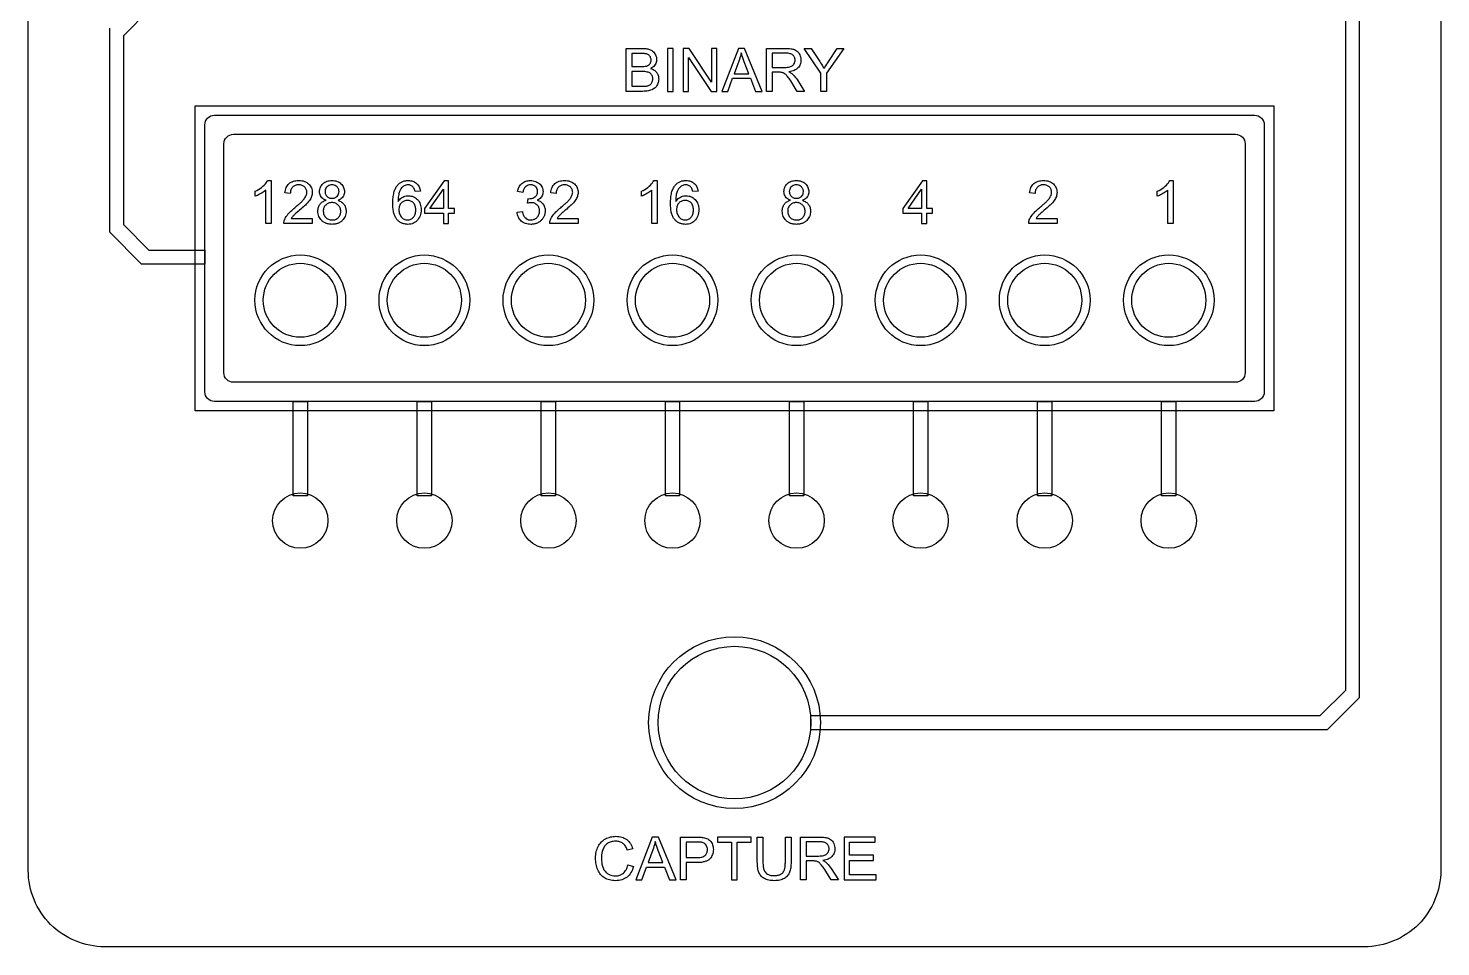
# Model space of a CAD drawing. Header units: inches. Extents: x 2386 to 2822, y 632 to 1144.
# Drawn here: x 2516.5 to 2664.5, y 751.8 to 848.1 of the extents above; entities that cross this region are included whole.
import ezdxf

# ---------------------------------------------------------------- set-up
doc = ezdxf.new("R2010")
doc.units = ezdxf.units.IN
doc.header["$MEASUREMENT"] = 0

msp = doc.modelspace()

# ---------------------------------------------------------------- linework, layer by layer
at = {"color": 1}
for points in [[(2524.49, 975.81), (2656.49, 975.81, -0.414214), (2664.49, 967.81), (2664.49, 759.81, -0.414214), (2656.49, 751.81), (2524.49, 751.81, -0.414214), (2516.49, 759.81), (2516.49, 967.81, -0.414214)], [(2535.99, 838.98), (2644.99, 838.98, -0.414214), (2645.99, 837.98), (2645.99, 809.98, -0.414214), (2644.99, 808.98), (2535.99, 808.98, -0.414214), (2534.99, 809.98), (2534.99, 837.98, -0.414214)], [(2537.99, 836.98), (2642.99, 836.98, -0.414214), (2643.99, 835.98), (2643.99, 811.98, -0.414214), (2642.99, 810.98), (2537.99, 810.98, -0.414214), (2536.99, 811.98), (2536.99, 835.98, -0.414214)]]:
    msp.add_lwpolyline(points, format="xyb", close=True, dxfattribs=at)
at = {"color": 2, "linetype": 'ByBlock'}
for points in [[(2655.99, 777.94), (2655.99, 910.68)], [(2654.49, 909.93), (2654.49, 778.69)], [(2529.12, 849.98), (2526.49, 847.35)], [(2524.99, 848.1), (2524.99, 826.74)], [(2526.49, 827.48), (2526.49, 847.35)], [(2529.12, 824.85), (2526.49, 827.48)], [(2524.99, 826.74), (2528.37, 823.35)], [(2529.12, 824.85), (2534.99, 824.85), (2534.99, 823.35), (2528.37, 823.35)], [(2651.86, 776.06), (2654.49, 778.69)], [(2655.99, 777.94), (2652.6, 774.56)], [(2652.6, 774.56), (2598.49, 774.56), (2598.49, 776.06), (2651.86, 776.06)]]:
    msp.add_lwpolyline(points, dxfattribs=at)
at = {"color": 2}
for points in [[(2579.15, 845.98), (2580.84, 845.98), (2580.96, 845.98), (2581.08, 845.97), (2581.19, 845.96), (2581.3, 845.95), (2581.4, 845.93), (2581.49, 845.91), (2581.58, 845.88), (2581.66, 845.85), (2581.78, 845.79), (2581.89, 845.71), (2581.99, 845.63), (2582.08, 845.53), (2582.15, 845.43), (2582.22, 845.31), (2582.26, 845.19), (2582.3, 845.08), (2582.32, 844.96), (2582.33, 844.83), (2582.32, 844.72), (2582.3, 844.61), (2582.27, 844.5), (2582.23, 844.39), (2582.17, 844.29), (2582.1, 844.19), (2582.02, 844.1), (2581.93, 844.02), (2581.82, 843.94), (2581.7, 843.88), (2581.8, 843.85), (2581.89, 843.81), (2581.98, 843.76), (2582.06, 843.72), (2582.14, 843.66), (2582.2, 843.6), (2582.27, 843.54), (2582.33, 843.47), (2582.38, 843.4), (2582.42, 843.32), (2582.46, 843.24), (2582.49, 843.15), (2582.52, 843.07), (2582.53, 842.98), (2582.54, 842.88), (2582.55, 842.79), (2582.54, 842.66), (2582.52, 842.54), (2582.5, 842.42), (2582.46, 842.31), (2582.41, 842.2), (2582.36, 842.1), (2582.3, 842), (2582.23, 841.92), (2582.16, 841.85), (2582.08, 841.78), (2582, 841.73), (2581.91, 841.67), (2581.81, 841.63), (2581.7, 841.59), (2581.59, 841.56), (2581.47, 841.53), (2581.33, 841.51), (2581.19, 841.5), (2581.03, 841.49), (2580.86, 841.48), (2579.15, 841.48)], [(2579.74, 845.45), (2579.74, 844.09), (2580.72, 844.09), (2580.87, 844.09), (2581, 844.1), (2581.11, 844.11), (2581.21, 844.13), (2581.28, 844.14), (2581.37, 844.18), (2581.45, 844.21), (2581.52, 844.26), (2581.58, 844.31), (2581.63, 844.37), (2581.67, 844.43), (2581.7, 844.51), (2581.72, 844.59), (2581.74, 844.67), (2581.74, 844.76), (2581.74, 844.85), (2581.72, 844.93), (2581.7, 845.01), (2581.67, 845.09), (2581.63, 845.16), (2581.59, 845.22), (2581.53, 845.28), (2581.47, 845.32), (2581.4, 845.36), (2581.33, 845.39), (2581.27, 845.4), (2581.21, 845.42), (2581.14, 845.43), (2581.06, 845.44), (2580.97, 845.44), (2580.87, 845.45), (2580.76, 845.45), (2580.64, 845.45)], [(2583.47, 845.98), (2583.47, 841.48), (2584.06, 841.48), (2584.06, 845.98)], [(2585.11, 845.98), (2585.11, 841.48), (2585.68, 841.48), (2585.68, 845.02), (2588.04, 841.48), (2588.65, 841.48), (2588.65, 845.98), (2588.08, 845.98), (2588.08, 842.45), (2585.72, 845.98)], [(2590.89, 845.98), (2589.16, 841.48), (2589.79, 841.48), (2590.28, 842.85), (2592.17, 842.85), (2592.69, 841.48), (2593.37, 841.48), (2591.53, 845.98)], [(2591.98, 843.33), (2591.51, 844.58), (2591.43, 844.8), (2591.36, 845), (2591.29, 845.19), (2591.24, 845.36), (2591.19, 845.51), (2591.16, 845.34), (2591.11, 845.17), (2591.06, 844.99), (2591.01, 844.82), (2590.95, 844.65), (2590.46, 843.33)], [(2596.05, 843.04), (2595.98, 843.12), (2595.92, 843.19), (2595.86, 843.25), (2595.8, 843.3), (2595.74, 843.34), (2595.69, 843.37), (2595.64, 843.4), (2595.58, 843.42), (2595.53, 843.44), (2595.47, 843.46), (2595.43, 843.47), (2595.37, 843.47), (2595.3, 843.48), (2595.23, 843.48), (2595.14, 843.48), (2594.45, 843.48), (2594.45, 841.48), (2593.85, 841.48), (2593.85, 845.98), (2595.85, 845.98), (2596, 845.98), (2596.13, 845.98), (2596.26, 845.97), (2596.38, 845.95), (2596.49, 845.94), (2596.59, 845.92), (2596.68, 845.89), (2596.76, 845.86), (2596.88, 845.81), (2596.99, 845.74), (2597.09, 845.65), (2597.18, 845.55), (2597.26, 845.43), (2597.33, 845.31), (2597.38, 845.18), (2597.42, 845.04), (2597.44, 844.9), (2597.45, 844.76), (2597.45, 844.64), (2597.43, 844.53), (2597.41, 844.42), (2597.37, 844.31), (2597.33, 844.22), (2597.28, 844.12), (2597.21, 844.03), (2597.14, 843.95), (2597.06, 843.87), (2596.97, 843.8), (2596.86, 843.74), (2596.75, 843.68), (2596.62, 843.63), (2596.49, 843.59), (2596.34, 843.56), (2596.18, 843.53), (2596.27, 843.49), (2596.36, 843.44), (2596.43, 843.4), (2596.49, 843.35), (2596.54, 843.31), (2596.65, 843.21), (2596.75, 843.1), (2596.85, 842.98), (2596.94, 842.85), (2597.04, 842.71), (2597.82, 841.48), (2597.07, 841.48), (2596.48, 842.42), (2596.38, 842.57), (2596.28, 842.71), (2596.2, 842.84), (2596.12, 842.95)], [(2594.45, 845.49), (2594.45, 844), (2595.73, 844), (2595.89, 844), (2596.03, 844.01), (2596.16, 844.03), (2596.27, 844.05), (2596.37, 844.08), (2596.46, 844.12), (2596.53, 844.17), (2596.6, 844.22), (2596.67, 844.28), (2596.72, 844.35), (2596.76, 844.43), (2596.79, 844.51), (2596.82, 844.59), (2596.83, 844.67), (2596.84, 844.76), (2596.83, 844.83), (2596.82, 844.91), (2596.81, 844.98), (2596.78, 845.05), (2596.75, 845.11), (2596.71, 845.17), (2596.66, 845.23), (2596.61, 845.28), (2596.54, 845.33), (2596.47, 845.37), (2596.39, 845.41), (2596.31, 845.43), (2596.21, 845.46), (2596.11, 845.47), (2596, 845.48), (2595.87, 845.49)], [(2601.93, 845.98), (2600.13, 843.39), (2600.13, 841.48), (2599.54, 841.48), (2599.54, 843.39), (2597.8, 845.98), (2598.53, 845.98), (2599.42, 844.63), (2599.51, 844.47), (2599.61, 844.32), (2599.7, 844.17), (2599.79, 844.02), (2599.87, 843.87), (2599.96, 844.01), (2600.05, 844.16), (2600.15, 844.32), (2600.25, 844.49), (2600.36, 844.66), (2601.24, 845.98)], [(2579.74, 843.56), (2579.74, 842.01), (2580.86, 842.01), (2580.97, 842.02), (2581.07, 842.02), (2581.15, 842.02), (2581.22, 842.03), (2581.27, 842.04), (2581.35, 842.05), (2581.42, 842.07), (2581.49, 842.1), (2581.55, 842.13), (2581.61, 842.16), (2581.67, 842.2), (2581.72, 842.24), (2581.76, 842.29), (2581.8, 842.35), (2581.84, 842.41), (2581.87, 842.48), (2581.9, 842.55), (2581.91, 842.62), (2581.93, 842.7), (2581.93, 842.79), (2581.92, 842.89), (2581.91, 842.98), (2581.88, 843.07), (2581.85, 843.15), (2581.8, 843.23), (2581.74, 843.3), (2581.68, 843.36), (2581.61, 843.41), (2581.53, 843.45), (2581.44, 843.49), (2581.34, 843.51), (2581.23, 843.53), (2581.1, 843.55), (2580.95, 843.56), (2580.78, 843.56)], [(2540.27, 831.01), (2540.45, 831.1), (2540.62, 831.2), (2540.78, 831.3), (2540.94, 831.42), (2541.08, 831.54), (2541.21, 831.66), (2541.33, 831.78), (2541.42, 831.9), (2541.51, 832.02), (2541.57, 832.14), (2541.93, 832.14), (2541.93, 827.62), (2541.38, 827.62), (2541.38, 831.14), (2541.29, 831.07), (2541.2, 830.99), (2541.09, 830.91), (2540.98, 830.84), (2540.85, 830.76), (2540.72, 830.69), (2540.6, 830.62), (2540.49, 830.57), (2540.38, 830.52), (2540.27, 830.48)], [(2546.25, 828.15), (2546.25, 827.62), (2543.27, 827.62), (2543.27, 827.7), (2543.28, 827.78), (2543.29, 827.85), (2543.31, 827.93), (2543.34, 828), (2543.39, 828.13), (2543.45, 828.25), (2543.52, 828.37), (2543.61, 828.48), (2543.7, 828.6), (2543.77, 828.68), (2543.84, 828.76), (2543.92, 828.84), (2544.01, 828.92), (2544.1, 829.01), (2544.2, 829.1), (2544.31, 829.19), (2544.42, 829.28), (2544.51, 829.36), (2544.6, 829.43), (2544.68, 829.5), (2544.76, 829.57), (2544.84, 829.64), (2544.91, 829.7), (2544.97, 829.76), (2545.04, 829.82), (2545.1, 829.88), (2545.15, 829.94), (2545.21, 829.99), (2545.26, 830.05), (2545.3, 830.1), (2545.34, 830.15), (2545.38, 830.19), (2545.41, 830.24), (2545.48, 830.32), (2545.53, 830.41), (2545.57, 830.5), (2545.61, 830.58), (2545.64, 830.66), (2545.66, 830.74), (2545.67, 830.82), (2545.67, 830.9), (2545.67, 830.98), (2545.66, 831.06), (2545.64, 831.13), (2545.61, 831.2), (2545.58, 831.27), (2545.54, 831.34), (2545.49, 831.4), (2545.44, 831.46), (2545.38, 831.51), (2545.31, 831.55), (2545.24, 831.59), (2545.17, 831.63), (2545.09, 831.65), (2545.01, 831.67), (2544.92, 831.68), (2544.83, 831.68), (2544.73, 831.68), (2544.64, 831.67), (2544.55, 831.65), (2544.47, 831.62), (2544.39, 831.59), (2544.32, 831.55), (2544.25, 831.5), (2544.19, 831.44), (2544.13, 831.38), (2544.08, 831.31), (2544.04, 831.24), (2544.01, 831.16), (2543.98, 831.07), (2543.96, 830.98), (2543.95, 830.88), (2543.94, 830.78), (2543.38, 830.84), (2543.4, 830.99), (2543.43, 831.14), (2543.47, 831.27), (2543.52, 831.4), (2543.58, 831.51), (2543.65, 831.62), (2543.73, 831.72), (2543.82, 831.81), (2543.91, 831.88), (2544.02, 831.95), (2544.14, 832.01), (2544.26, 832.06), (2544.39, 832.09), (2544.53, 832.12), (2544.68, 832.13), (2544.84, 832.14), (2545, 832.13), (2545.14, 832.12), (2545.29, 832.09), (2545.42, 832.05), (2545.54, 832), (2545.66, 831.94), (2545.76, 831.86), (2545.86, 831.78), (2545.95, 831.69), (2546.03, 831.59), (2546.09, 831.49), (2546.15, 831.38), (2546.19, 831.26), (2546.22, 831.14), (2546.23, 831.02), (2546.24, 830.89), (2546.24, 830.78), (2546.22, 830.67), (2546.2, 830.57), (2546.17, 830.46), (2546.13, 830.36), (2546.08, 830.25), (2546.02, 830.15), (2545.94, 830.04), (2545.86, 829.92), (2545.76, 829.81), (2545.69, 829.73), (2545.61, 829.65), (2545.52, 829.56), (2545.42, 829.47), (2545.31, 829.36), (2545.19, 829.26), (2545.05, 829.14), (2544.91, 829.02), (2544.79, 828.92), (2544.68, 828.83), (2544.59, 828.74), (2544.5, 828.67), (2544.43, 828.6), (2544.37, 828.54), (2544.31, 828.49), (2544.27, 828.45), (2544.22, 828.39), (2544.17, 828.33), (2544.12, 828.27), (2544.08, 828.21), (2544.04, 828.15)], [(2547.69, 830.06), (2547.56, 830.12), (2547.44, 830.18), (2547.34, 830.25), (2547.25, 830.33), (2547.18, 830.42), (2547.12, 830.52), (2547.07, 830.62), (2547.04, 830.73), (2547.02, 830.85), (2547.01, 830.98), (2547.02, 831.1), (2547.04, 831.21), (2547.06, 831.32), (2547.1, 831.43), (2547.15, 831.53), (2547.21, 831.63), (2547.28, 831.72), (2547.37, 831.8), (2547.46, 831.88), (2547.56, 831.95), (2547.66, 832.01), (2547.78, 832.06), (2547.9, 832.09), (2548.03, 832.12), (2548.16, 832.13), (2548.31, 832.14), (2548.45, 832.13), (2548.59, 832.12), (2548.72, 832.09), (2548.84, 832.05), (2548.95, 832.01), (2549.06, 831.95), (2549.16, 831.88), (2549.25, 831.8), (2549.34, 831.71), (2549.41, 831.62), (2549.47, 831.52), (2549.52, 831.42), (2549.56, 831.31), (2549.59, 831.2), (2549.61, 831.08), (2549.61, 830.96), (2549.61, 830.84), (2549.59, 830.73), (2549.55, 830.62), (2549.51, 830.51), (2549.45, 830.42), (2549.38, 830.33), (2549.29, 830.25), (2549.19, 830.18), (2549.08, 830.12), (2548.95, 830.06), (2549.05, 830.02), (2549.15, 829.98), (2549.23, 829.94), (2549.32, 829.88), (2549.39, 829.83), (2549.46, 829.76), (2549.52, 829.7), (2549.58, 829.62), (2549.63, 829.55), (2549.68, 829.47), (2549.71, 829.38), (2549.74, 829.29), (2549.77, 829.2), (2549.78, 829.11), (2549.79, 829.01), (2549.8, 828.91), (2549.79, 828.77), (2549.77, 828.63), (2549.74, 828.5), (2549.7, 828.38), (2549.64, 828.26), (2549.57, 828.14), (2549.49, 828.04), (2549.39, 827.94), (2549.34, 827.89), (2549.28, 827.84), (2549.23, 827.8), (2549.17, 827.76), (2549.11, 827.73), (2549.05, 827.7), (2548.98, 827.67), (2548.92, 827.64), (2548.85, 827.62), (2548.78, 827.6), (2548.71, 827.58), (2548.63, 827.57), (2548.56, 827.56), (2548.48, 827.55), (2548.4, 827.55), (2548.32, 827.54), (2548.23, 827.55), (2548.15, 827.55), (2548.07, 827.56), (2548, 827.57), (2547.92, 827.58), (2547.85, 827.6), (2547.78, 827.62), (2547.71, 827.64), (2547.65, 827.67), (2547.58, 827.7), (2547.52, 827.73), (2547.46, 827.77), (2547.4, 827.8), (2547.35, 827.85), (2547.29, 827.89), (2547.24, 827.94), (2547.15, 828.04), (2547.06, 828.15), (2546.99, 828.26), (2546.93, 828.38), (2546.89, 828.51), (2546.86, 828.64), (2546.84, 828.78), (2546.83, 828.92), (2546.84, 829.03), (2546.85, 829.13), (2546.86, 829.23), (2546.89, 829.33), (2546.92, 829.41), (2546.96, 829.5), (2547, 829.58), (2547.06, 829.66), (2547.11, 829.73), (2547.18, 829.79), (2547.25, 829.85), (2547.33, 829.91), (2547.41, 829.95), (2547.5, 830), (2547.59, 830.03)], [(2557.03, 830.98), (2556.99, 831.1), (2556.96, 831.21), (2556.92, 831.3), (2556.87, 831.38), (2556.82, 831.45), (2556.76, 831.5), (2556.7, 831.55), (2556.63, 831.59), (2556.57, 831.63), (2556.5, 831.65), (2556.42, 831.67), (2556.35, 831.68), (2556.26, 831.68), (2556.16, 831.68), (2556.06, 831.66), (2555.97, 831.63), (2555.88, 831.59), (2555.8, 831.54), (2555.7, 831.45), (2555.61, 831.36), (2555.53, 831.25), (2555.45, 831.12), (2555.39, 830.98), (2555.35, 830.89), (2555.32, 830.78), (2555.3, 830.66), (2555.28, 830.54), (2555.26, 830.4), (2555.25, 830.26), (2555.24, 830.1), (2555.23, 829.94), (2555.32, 830.06), (2555.41, 830.16), (2555.5, 830.25), (2555.61, 830.33), (2555.72, 830.39), (2555.84, 830.45), (2555.96, 830.49), (2556.08, 830.52), (2556.2, 830.53), (2556.33, 830.54), (2556.46, 830.53), (2556.59, 830.51), (2556.72, 830.48), (2556.84, 830.44), (2556.95, 830.38), (2557.06, 830.31), (2557.17, 830.23), (2557.27, 830.13), (2557.36, 830.03), (2557.44, 829.91), (2557.5, 829.79), (2557.56, 829.67), (2557.6, 829.53), (2557.63, 829.39), (2557.65, 829.24), (2557.66, 829.08), (2557.65, 828.91), (2557.63, 828.75), (2557.59, 828.59), (2557.54, 828.44), (2557.47, 828.29), (2557.39, 828.16), (2557.3, 828.03), (2557.2, 827.92), (2557.09, 827.82), (2556.97, 827.74), (2556.84, 827.67), (2556.7, 827.61), (2556.56, 827.57), (2556.41, 827.55), (2556.25, 827.54), (2556.16, 827.55), (2556.08, 827.55), (2556, 827.56), (2555.92, 827.58), (2555.84, 827.59), (2555.76, 827.62), (2555.69, 827.64), (2555.62, 827.67), (2555.55, 827.7), (2555.48, 827.74), (2555.42, 827.78), (2555.35, 827.83), (2555.29, 827.88), (2555.23, 827.93), (2555.18, 827.99), (2555.12, 828.05), (2555.07, 828.12), (2555.02, 828.19), (2554.97, 828.27), (2554.93, 828.35), (2554.89, 828.43), (2554.85, 828.53), (2554.82, 828.62), (2554.79, 828.72), (2554.77, 828.83), (2554.75, 828.94), (2554.73, 829.06), (2554.71, 829.18), (2554.7, 829.31), (2554.69, 829.44), (2554.69, 829.58), (2554.68, 829.73), (2554.69, 829.89), (2554.69, 830.04), (2554.7, 830.19), (2554.71, 830.33), (2554.73, 830.47), (2554.75, 830.6), (2554.78, 830.73), (2554.8, 830.85), (2554.84, 830.97), (2554.87, 831.08), (2554.91, 831.18), (2554.96, 831.28), (2555, 831.38), (2555.05, 831.46), (2555.11, 831.55), (2555.17, 831.62), (2555.22, 831.69), (2555.28, 831.74), (2555.33, 831.8), (2555.39, 831.85), (2555.46, 831.9), (2555.52, 831.94), (2555.59, 831.98), (2555.66, 832.01), (2555.73, 832.04), (2555.81, 832.07), (2555.88, 832.09), (2555.96, 832.11), (2556.04, 832.12), (2556.13, 832.13), (2556.21, 832.14), (2556.3, 832.14), (2556.43, 832.13), (2556.55, 832.12), (2556.67, 832.1), (2556.78, 832.06), (2556.89, 832.02), (2556.99, 831.97), (2557.08, 831.91), (2557.17, 831.84), (2557.25, 831.76), (2557.32, 831.68), (2557.38, 831.59), (2557.44, 831.49), (2557.49, 831.38), (2557.52, 831.27), (2557.55, 831.15), (2557.58, 831.02)], [(2559.98, 828.7), (2559.98, 827.62), (2560.53, 827.62), (2560.53, 828.7), (2561.14, 828.7), (2561.14, 829.2), (2560.53, 829.2), (2560.53, 832.12), (2560.08, 832.12), (2558.02, 829.2), (2558.02, 828.7)], [(2568.31, 830.87), (2567.76, 830.97), (2567.79, 831.11), (2567.82, 831.23), (2567.87, 831.35), (2567.92, 831.47), (2567.99, 831.57), (2568.05, 831.67), (2568.13, 831.75), (2568.22, 831.83), (2568.31, 831.9), (2568.41, 831.97), (2568.51, 832.02), (2568.62, 832.06), (2568.74, 832.1), (2568.86, 832.12), (2568.98, 832.13), (2569.11, 832.14), (2569.26, 832.13), (2569.4, 832.11), (2569.53, 832.08), (2569.66, 832.04), (2569.79, 831.98), (2569.91, 831.91), (2570.01, 831.84), (2570.11, 831.75), (2570.19, 831.65), (2570.26, 831.55), (2570.32, 831.44), (2570.37, 831.33), (2570.4, 831.21), (2570.42, 831.09), (2570.43, 830.97), (2570.42, 830.85), (2570.4, 830.74), (2570.37, 830.64), (2570.33, 830.54), (2570.27, 830.44), (2570.2, 830.35), (2570.12, 830.26), (2570.03, 830.19), (2569.93, 830.12), (2569.81, 830.06), (2569.91, 830.03), (2570, 830), (2570.08, 829.96), (2570.16, 829.92), (2570.24, 829.87), (2570.31, 829.81), (2570.37, 829.74), (2570.43, 829.68), (2570.48, 829.6), (2570.53, 829.52), (2570.56, 829.44), (2570.59, 829.35), (2570.62, 829.26), (2570.64, 829.16), (2570.65, 829.06), (2570.65, 828.95), (2570.65, 828.88), (2570.64, 828.8), (2570.63, 828.73), (2570.62, 828.67), (2570.61, 828.6), (2570.59, 828.53), (2570.57, 828.47), (2570.54, 828.41), (2570.51, 828.34), (2570.48, 828.28), (2570.45, 828.22), (2570.41, 828.17), (2570.37, 828.11), (2570.32, 828.06), (2570.27, 828), (2570.22, 827.95), (2570.17, 827.9), (2570.11, 827.85), (2570.05, 827.81), (2569.99, 827.77), (2569.93, 827.73), (2569.87, 827.7), (2569.8, 827.67), (2569.73, 827.64), (2569.66, 827.62), (2569.59, 827.6), (2569.52, 827.58), (2569.45, 827.57), (2569.37, 827.55), (2569.29, 827.55), (2569.21, 827.54), (2569.13, 827.54), (2568.99, 827.55), (2568.85, 827.56), (2568.72, 827.59), (2568.59, 827.63), (2568.47, 827.68), (2568.36, 827.74), (2568.25, 827.81), (2568.15, 827.89), (2568.06, 827.99), (2567.97, 828.08), (2567.9, 828.19), (2567.84, 828.3), (2567.79, 828.42), (2567.75, 828.54), (2567.72, 828.67), (2567.7, 828.81), (2568.26, 828.88), (2568.28, 828.77), (2568.31, 828.66), (2568.35, 828.57), (2568.38, 828.48), (2568.43, 828.4), (2568.47, 828.33), (2568.52, 828.26), (2568.58, 828.21), (2568.67, 828.13), (2568.78, 828.07), (2568.89, 828.03), (2569.01, 828.01), (2569.14, 828), (2569.23, 828), (2569.32, 828.01), (2569.41, 828.04), (2569.5, 828.07), (2569.58, 828.1), (2569.65, 828.15), (2569.73, 828.2), (2569.79, 828.27), (2569.86, 828.34), (2569.91, 828.41), (2569.96, 828.49), (2570, 828.57), (2570.03, 828.66), (2570.05, 828.75), (2570.06, 828.84), (2570.06, 828.94), (2570.06, 829.03), (2570.05, 829.12), (2570.03, 829.2), (2570, 829.28), (2569.97, 829.36), (2569.92, 829.43), (2569.87, 829.5), (2569.81, 829.56), (2569.75, 829.62), (2569.68, 829.67), (2569.61, 829.72), (2569.53, 829.75), (2569.45, 829.78), (2569.37, 829.8), (2569.28, 829.81), (2569.18, 829.81), (2569.12, 829.81), (2569.04, 829.8), (2568.97, 829.79), (2568.88, 829.77), (2568.79, 829.75), (2568.85, 830.24), (2568.87, 830.23), (2568.89, 830.23), (2568.91, 830.23), (2568.93, 830.23), (2568.94, 830.23), (2569.08, 830.24), (2569.21, 830.26), (2569.34, 830.3), (2569.46, 830.35), (2569.58, 830.41), (2569.64, 830.46), (2569.7, 830.52), (2569.75, 830.58), (2569.79, 830.65), (2569.82, 830.72), (2569.84, 830.8), (2569.86, 830.89), (2569.86, 830.98), (2569.85, 831.1), (2569.83, 831.21), (2569.79, 831.31), (2569.73, 831.4), (2569.65, 831.48), (2569.6, 831.53), (2569.54, 831.57), (2569.48, 831.61), (2569.42, 831.63), (2569.35, 831.66), (2569.28, 831.67), (2569.2, 831.68), (2569.12, 831.68), (2569, 831.68), (2568.88, 831.65), (2568.78, 831.61), (2568.68, 831.55), (2568.59, 831.48), (2568.54, 831.43), (2568.49, 831.37), (2568.45, 831.3), (2568.41, 831.23), (2568.38, 831.15), (2568.35, 831.06), (2568.33, 830.97)], [(2574.1, 828.15), (2574.1, 827.62), (2571.13, 827.62), (2571.13, 827.7), (2571.13, 827.78), (2571.15, 827.85), (2571.16, 827.93), (2571.19, 828), (2571.24, 828.13), (2571.3, 828.25), (2571.38, 828.37), (2571.46, 828.48), (2571.55, 828.6), (2571.62, 828.68), (2571.69, 828.76), (2571.77, 828.84), (2571.86, 828.92), (2571.95, 829.01), (2572.05, 829.1), (2572.16, 829.19), (2572.28, 829.28), (2572.37, 829.36), (2572.45, 829.43), (2572.53, 829.5), (2572.61, 829.57), (2572.69, 829.64), (2572.76, 829.7), (2572.83, 829.76), (2572.89, 829.82), (2572.95, 829.88), (2573.01, 829.94), (2573.06, 829.99), (2573.11, 830.05), (2573.15, 830.1), (2573.2, 830.15), (2573.23, 830.19), (2573.27, 830.24), (2573.33, 830.32), (2573.38, 830.41), (2573.42, 830.5), (2573.46, 830.58), (2573.49, 830.66), (2573.51, 830.74), (2573.52, 830.82), (2573.53, 830.9), (2573.52, 830.98), (2573.51, 831.06), (2573.49, 831.13), (2573.47, 831.2), (2573.43, 831.27), (2573.39, 831.34), (2573.35, 831.4), (2573.29, 831.46), (2573.23, 831.51), (2573.16, 831.55), (2573.09, 831.59), (2573.02, 831.63), (2572.94, 831.65), (2572.86, 831.67), (2572.77, 831.68), (2572.68, 831.68), (2572.58, 831.68), (2572.49, 831.67), (2572.4, 831.65), (2572.32, 831.62), (2572.24, 831.59), (2572.17, 831.55), (2572.1, 831.5), (2572.04, 831.44), (2571.98, 831.38), (2571.94, 831.31), (2571.89, 831.24), (2571.86, 831.16), (2571.83, 831.07), (2571.81, 830.98), (2571.8, 830.88), (2571.8, 830.78), (2571.23, 830.84), (2571.25, 830.99), (2571.28, 831.14), (2571.32, 831.27), (2571.37, 831.4), (2571.43, 831.51), (2571.5, 831.62), (2571.58, 831.72), (2571.67, 831.81), (2571.77, 831.88), (2571.88, 831.95), (2571.99, 832.01), (2572.11, 832.06), (2572.25, 832.09), (2572.39, 832.12), (2572.53, 832.13), (2572.69, 832.14), (2572.85, 832.13), (2573, 832.12), (2573.14, 832.09), (2573.27, 832.05), (2573.39, 832), (2573.51, 831.94), (2573.62, 831.86), (2573.72, 831.78), (2573.8, 831.69), (2573.88, 831.59), (2573.95, 831.49), (2574, 831.38), (2574.04, 831.26), (2574.07, 831.14), (2574.09, 831.02), (2574.09, 830.89), (2574.09, 830.78), (2574.08, 830.67), (2574.05, 830.57), (2574.02, 830.46), (2573.98, 830.36), (2573.93, 830.25), (2573.87, 830.15), (2573.8, 830.04), (2573.71, 829.92), (2573.62, 829.81), (2573.55, 829.73), (2573.47, 829.65), (2573.38, 829.56), (2573.28, 829.47), (2573.16, 829.36), (2573.04, 829.26), (2572.91, 829.14), (2572.76, 829.02), (2572.65, 828.92), (2572.54, 828.83), (2572.44, 828.74), (2572.36, 828.67), (2572.28, 828.6), (2572.22, 828.54), (2572.17, 828.49), (2572.13, 828.45), (2572.07, 828.39), (2572.02, 828.33), (2571.97, 828.27), (2571.93, 828.21), (2571.89, 828.15)], [(2580.73, 831.01), (2580.91, 831.1), (2581.08, 831.2), (2581.25, 831.3), (2581.4, 831.42), (2581.54, 831.54), (2581.67, 831.66), (2581.79, 831.78), (2581.89, 831.9), (2581.97, 832.02), (2582.03, 832.14), (2582.39, 832.14), (2582.39, 827.62), (2581.84, 827.62), (2581.84, 831.14), (2581.75, 831.07), (2581.66, 830.99), (2581.55, 830.91), (2581.44, 830.84), (2581.31, 830.76), (2581.19, 830.69), (2581.07, 830.62), (2580.95, 830.57), (2580.84, 830.52), (2580.73, 830.48)], [(2586.12, 830.98), (2586.09, 831.1), (2586.05, 831.21), (2586.01, 831.3), (2585.97, 831.38), (2585.91, 831.45), (2585.86, 831.5), (2585.8, 831.55), (2585.73, 831.59), (2585.66, 831.63), (2585.59, 831.65), (2585.52, 831.67), (2585.44, 831.68), (2585.36, 831.68), (2585.26, 831.68), (2585.16, 831.66), (2585.07, 831.63), (2584.98, 831.59), (2584.9, 831.54), (2584.8, 831.45), (2584.71, 831.36), (2584.62, 831.25), (2584.55, 831.12), (2584.49, 830.98), (2584.45, 830.89), (2584.42, 830.78), (2584.39, 830.66), (2584.37, 830.54), (2584.35, 830.4), (2584.34, 830.26), (2584.33, 830.1), (2584.33, 829.94), (2584.41, 830.06), (2584.5, 830.16), (2584.6, 830.25), (2584.71, 830.33), (2584.82, 830.39), (2584.93, 830.45), (2585.05, 830.49), (2585.17, 830.52), (2585.3, 830.53), (2585.42, 830.54), (2585.56, 830.53), (2585.69, 830.51), (2585.81, 830.48), (2585.93, 830.44), (2586.05, 830.38), (2586.16, 830.31), (2586.26, 830.23), (2586.36, 830.13), (2586.45, 830.03), (2586.53, 829.91), (2586.6, 829.79), (2586.65, 829.67), (2586.7, 829.53), (2586.73, 829.39), (2586.75, 829.24), (2586.75, 829.08), (2586.74, 828.91), (2586.72, 828.75), (2586.69, 828.59), (2586.63, 828.44), (2586.57, 828.29), (2586.49, 828.16), (2586.4, 828.03), (2586.3, 827.92), (2586.19, 827.82), (2586.07, 827.74), (2585.94, 827.67), (2585.8, 827.61), (2585.65, 827.57), (2585.5, 827.55), (2585.34, 827.54), (2585.26, 827.55), (2585.17, 827.55), (2585.09, 827.56), (2585.01, 827.58), (2584.94, 827.59), (2584.86, 827.62), (2584.79, 827.64), (2584.72, 827.67), (2584.65, 827.7), (2584.58, 827.74), (2584.51, 827.78), (2584.45, 827.83), (2584.39, 827.88), (2584.33, 827.93), (2584.27, 827.99), (2584.22, 828.05), (2584.16, 828.12), (2584.11, 828.19), (2584.07, 828.27), (2584.03, 828.35), (2583.99, 828.43), (2583.95, 828.53), (2583.92, 828.62), (2583.89, 828.72), (2583.86, 828.83), (2583.84, 828.94), (2583.82, 829.06), (2583.81, 829.18), (2583.8, 829.31), (2583.79, 829.44), (2583.78, 829.58), (2583.78, 829.73), (2583.78, 829.89), (2583.79, 830.04), (2583.8, 830.19), (2583.81, 830.33), (2583.83, 830.47), (2583.85, 830.6), (2583.87, 830.73), (2583.9, 830.85), (2583.93, 830.97), (2583.97, 831.08), (2584.01, 831.18), (2584.05, 831.28), (2584.1, 831.38), (2584.15, 831.46), (2584.2, 831.55), (2584.26, 831.62), (2584.32, 831.69), (2584.37, 831.74), (2584.43, 831.8), (2584.49, 831.85), (2584.55, 831.9), (2584.62, 831.94), (2584.69, 831.98), (2584.76, 832.01), (2584.83, 832.04), (2584.9, 832.07), (2584.98, 832.09), (2585.06, 832.11), (2585.14, 832.12), (2585.22, 832.13), (2585.31, 832.14), (2585.39, 832.14), (2585.52, 832.13), (2585.65, 832.12), (2585.77, 832.1), (2585.88, 832.06), (2585.98, 832.02), (2586.08, 831.97), (2586.18, 831.91), (2586.27, 831.84), (2586.35, 831.76), (2586.42, 831.68), (2586.48, 831.59), (2586.54, 831.49), (2586.58, 831.38), (2586.62, 831.27), (2586.65, 831.15), (2586.67, 831.02)], [(2596.35, 830.06), (2596.21, 830.12), (2596.1, 830.18), (2596, 830.25), (2595.91, 830.33), (2595.84, 830.42), (2595.78, 830.52), (2595.73, 830.62), (2595.7, 830.73), (2595.68, 830.85), (2595.67, 830.98), (2595.68, 831.1), (2595.69, 831.21), (2595.72, 831.32), (2595.76, 831.43), (2595.81, 831.53), (2595.87, 831.63), (2595.94, 831.72), (2596.02, 831.8), (2596.11, 831.88), (2596.21, 831.95), (2596.32, 832.01), (2596.43, 832.06), (2596.56, 832.09), (2596.68, 832.12), (2596.82, 832.13), (2596.96, 832.14), (2597.11, 832.13), (2597.24, 832.12), (2597.37, 832.09), (2597.49, 832.05), (2597.61, 832.01), (2597.72, 831.95), (2597.82, 831.88), (2597.91, 831.8), (2597.99, 831.71), (2598.07, 831.62), (2598.13, 831.52), (2598.18, 831.42), (2598.22, 831.31), (2598.25, 831.2), (2598.26, 831.08), (2598.27, 830.96), (2598.26, 830.84), (2598.24, 830.73), (2598.21, 830.62), (2598.16, 830.51), (2598.11, 830.42), (2598.03, 830.33), (2597.95, 830.25), (2597.85, 830.18), (2597.73, 830.12), (2597.61, 830.06), (2597.71, 830.02), (2597.8, 829.98), (2597.89, 829.94), (2597.97, 829.88), (2598.05, 829.83), (2598.12, 829.76), (2598.18, 829.7), (2598.24, 829.62), (2598.29, 829.55), (2598.33, 829.47), (2598.37, 829.38), (2598.4, 829.29), (2598.42, 829.2), (2598.44, 829.11), (2598.45, 829.01), (2598.45, 828.91), (2598.45, 828.77), (2598.43, 828.63), (2598.4, 828.5), (2598.35, 828.38), (2598.29, 828.26), (2598.22, 828.14), (2598.14, 828.04), (2598.05, 827.94), (2597.99, 827.89), (2597.94, 827.84), (2597.88, 827.8), (2597.83, 827.76), (2597.77, 827.73), (2597.7, 827.7), (2597.64, 827.67), (2597.57, 827.64), (2597.5, 827.62), (2597.43, 827.6), (2597.36, 827.58), (2597.29, 827.57), (2597.21, 827.56), (2597.13, 827.55), (2597.05, 827.55), (2596.97, 827.54), (2596.89, 827.55), (2596.81, 827.55), (2596.73, 827.56), (2596.65, 827.57), (2596.58, 827.58), (2596.51, 827.6), (2596.44, 827.62), (2596.37, 827.64), (2596.3, 827.67), (2596.24, 827.7), (2596.18, 827.73), (2596.12, 827.77), (2596.06, 827.8), (2596, 827.85), (2595.95, 827.89), (2595.9, 827.94), (2595.8, 828.04), (2595.72, 828.15), (2595.65, 828.26), (2595.59, 828.38), (2595.55, 828.51), (2595.51, 828.64), (2595.5, 828.78), (2595.49, 828.92), (2595.49, 829.03), (2595.5, 829.13), (2595.52, 829.23), (2595.54, 829.33), (2595.58, 829.41), (2595.61, 829.5), (2595.66, 829.58), (2595.71, 829.66), (2595.77, 829.73), (2595.83, 829.79), (2595.9, 829.85), (2595.98, 829.91), (2596.06, 829.95), (2596.15, 830), (2596.25, 830.03)], [(2610.08, 828.7), (2610.08, 827.62), (2610.64, 827.62), (2610.64, 828.7), (2611.24, 828.7), (2611.24, 829.2), (2610.64, 829.2), (2610.64, 832.12), (2610.18, 832.12), (2608.13, 829.2), (2608.13, 828.7)], [(2624.28, 828.15), (2624.28, 827.62), (2621.31, 827.62), (2621.31, 827.7), (2621.32, 827.78), (2621.33, 827.85), (2621.35, 827.93), (2621.37, 828), (2621.43, 828.13), (2621.49, 828.25), (2621.56, 828.37), (2621.64, 828.48), (2621.74, 828.6), (2621.8, 828.68), (2621.88, 828.76), (2621.96, 828.84), (2622.04, 828.92), (2622.14, 829.01), (2622.24, 829.1), (2622.35, 829.19), (2622.46, 829.28), (2622.55, 829.36), (2622.64, 829.43), (2622.72, 829.5), (2622.8, 829.57), (2622.87, 829.64), (2622.94, 829.7), (2623.01, 829.76), (2623.08, 829.82), (2623.14, 829.88), (2623.19, 829.94), (2623.24, 829.99), (2623.29, 830.05), (2623.34, 830.1), (2623.38, 830.15), (2623.42, 830.19), (2623.45, 830.24), (2623.51, 830.32), (2623.57, 830.41), (2623.61, 830.5), (2623.65, 830.58), (2623.67, 830.66), (2623.69, 830.74), (2623.71, 830.82), (2623.71, 830.9), (2623.71, 830.98), (2623.7, 831.06), (2623.68, 831.13), (2623.65, 831.2), (2623.62, 831.27), (2623.58, 831.34), (2623.53, 831.4), (2623.48, 831.46), (2623.41, 831.51), (2623.35, 831.55), (2623.28, 831.59), (2623.2, 831.63), (2623.13, 831.65), (2623.04, 831.67), (2622.96, 831.68), (2622.86, 831.68), (2622.77, 831.68), (2622.67, 831.67), (2622.59, 831.65), (2622.5, 831.62), (2622.43, 831.59), (2622.35, 831.55), (2622.29, 831.5), (2622.22, 831.44), (2622.17, 831.38), (2622.12, 831.31), (2622.08, 831.24), (2622.04, 831.16), (2622.02, 831.07), (2622, 830.98), (2621.99, 830.88), (2621.98, 830.78), (2621.41, 830.84), (2621.43, 830.99), (2621.46, 831.14), (2621.5, 831.27), (2621.55, 831.4), (2621.61, 831.51), (2621.68, 831.62), (2621.76, 831.72), (2621.85, 831.81), (2621.95, 831.88), (2622.06, 831.95), (2622.18, 832.01), (2622.3, 832.06), (2622.43, 832.09), (2622.57, 832.12), (2622.72, 832.13), (2622.88, 832.14), (2623.03, 832.13), (2623.18, 832.12), (2623.32, 832.09), (2623.46, 832.05), (2623.58, 832), (2623.69, 831.94), (2623.8, 831.86), (2623.9, 831.78), (2623.99, 831.69), (2624.07, 831.59), (2624.13, 831.49), (2624.18, 831.38), (2624.22, 831.26), (2624.25, 831.14), (2624.27, 831.02), (2624.28, 830.89), (2624.27, 830.78), (2624.26, 830.67), (2624.24, 830.57), (2624.21, 830.46), (2624.17, 830.36), (2624.12, 830.25), (2624.06, 830.15), (2623.98, 830.04), (2623.9, 829.92), (2623.8, 829.81), (2623.73, 829.73), (2623.65, 829.65), (2623.56, 829.56), (2623.46, 829.47), (2623.35, 829.36), (2623.23, 829.26), (2623.09, 829.14), (2622.95, 829.02), (2622.83, 828.92), (2622.72, 828.83), (2622.63, 828.74), (2622.54, 828.67), (2622.47, 828.6), (2622.4, 828.54), (2622.35, 828.49), (2622.31, 828.45), (2622.26, 828.39), (2622.21, 828.33), (2622.16, 828.27), (2622.12, 828.21), (2622.08, 828.15)], [(2634.79, 831.01), (2634.97, 831.1), (2635.15, 831.2), (2635.31, 831.3), (2635.46, 831.42), (2635.6, 831.54), (2635.74, 831.66), (2635.85, 831.78), (2635.95, 831.9), (2636.03, 832.02), (2636.1, 832.14), (2636.45, 832.14), (2636.45, 827.62), (2635.9, 827.62), (2635.9, 831.14), (2635.81, 831.07), (2635.72, 830.99), (2635.61, 830.91), (2635.5, 830.84), (2635.38, 830.76), (2635.25, 830.69), (2635.13, 830.62), (2635.01, 830.57), (2634.9, 830.52), (2634.79, 830.48)], [(2547.58, 831), (2547.58, 830.92), (2547.59, 830.84), (2547.61, 830.77), (2547.63, 830.71), (2547.66, 830.64), (2547.69, 830.58), (2547.74, 830.53), (2547.78, 830.48), (2547.84, 830.43), (2547.89, 830.39), (2547.96, 830.35), (2548.02, 830.32), (2548.09, 830.3), (2548.16, 830.29), (2548.24, 830.28), (2548.32, 830.27), (2548.4, 830.28), (2548.47, 830.29), (2548.54, 830.3), (2548.61, 830.32), (2548.67, 830.35), (2548.73, 830.39), (2548.79, 830.43), (2548.84, 830.47), (2548.92, 830.56), (2548.97, 830.65), (2549.01, 830.75), (2549.04, 830.85), (2549.05, 830.97), (2549.04, 831.04), (2549.03, 831.11), (2549.02, 831.18), (2548.99, 831.25), (2548.96, 831.31), (2548.93, 831.37), (2548.89, 831.42), (2548.84, 831.48), (2548.75, 831.55), (2548.65, 831.61), (2548.55, 831.65), (2548.43, 831.68), (2548.31, 831.68), (2548.19, 831.68), (2548.08, 831.65), (2547.97, 831.61), (2547.88, 831.55), (2547.79, 831.48), (2547.71, 831.4), (2547.65, 831.31), (2547.61, 831.21), (2547.59, 831.11)], [(2559.98, 831.23), (2559.98, 829.2), (2558.57, 829.2)], [(2596.23, 831), (2596.24, 830.92), (2596.25, 830.84), (2596.26, 830.77), (2596.29, 830.71), (2596.31, 830.64), (2596.35, 830.58), (2596.39, 830.53), (2596.44, 830.48), (2596.49, 830.43), (2596.55, 830.39), (2596.61, 830.35), (2596.68, 830.32), (2596.75, 830.3), (2596.82, 830.29), (2596.89, 830.28), (2596.97, 830.27), (2597.05, 830.28), (2597.13, 830.29), (2597.2, 830.3), (2597.26, 830.32), (2597.33, 830.35), (2597.39, 830.39), (2597.44, 830.43), (2597.5, 830.47), (2597.57, 830.56), (2597.63, 830.65), (2597.67, 830.75), (2597.69, 830.85), (2597.7, 830.97), (2597.7, 831.04), (2597.69, 831.11), (2597.67, 831.18), (2597.65, 831.25), (2597.62, 831.31), (2597.58, 831.37), (2597.54, 831.42), (2597.49, 831.48), (2597.4, 831.55), (2597.31, 831.61), (2597.2, 831.65), (2597.09, 831.68), (2596.97, 831.68), (2596.85, 831.68), (2596.73, 831.65), (2596.63, 831.61), (2596.53, 831.55), (2596.44, 831.48), (2596.37, 831.4), (2596.31, 831.31), (2596.27, 831.21), (2596.24, 831.11)], [(2610.08, 831.23), (2610.08, 829.2), (2608.67, 829.2)], [(2547.4, 828.92), (2547.41, 828.82), (2547.42, 828.73), (2547.44, 828.64), (2547.47, 828.55), (2547.51, 828.46), (2547.56, 828.38), (2547.62, 828.3), (2547.69, 828.23), (2547.76, 828.17), (2547.85, 828.12), (2547.94, 828.08), (2548.03, 828.04), (2548.12, 828.02), (2548.22, 828), (2548.32, 828), (2548.42, 828), (2548.51, 828.01), (2548.6, 828.03), (2548.68, 828.06), (2548.76, 828.1), (2548.84, 828.14), (2548.91, 828.19), (2548.98, 828.25), (2549.04, 828.32), (2549.09, 828.39), (2549.13, 828.46), (2549.17, 828.54), (2549.2, 828.63), (2549.22, 828.71), (2549.23, 828.8), (2549.23, 828.9), (2549.23, 829), (2549.22, 829.09), (2549.2, 829.18), (2549.17, 829.26), (2549.13, 829.35), (2549.08, 829.42), (2549.03, 829.49), (2548.97, 829.56), (2548.9, 829.62), (2548.83, 829.67), (2548.75, 829.72), (2548.67, 829.76), (2548.58, 829.78), (2548.49, 829.8), (2548.4, 829.82), (2548.3, 829.82), (2548.21, 829.82), (2548.12, 829.81), (2548.03, 829.79), (2547.95, 829.76), (2547.87, 829.72), (2547.79, 829.68), (2547.72, 829.62), (2547.66, 829.56), (2547.6, 829.5), (2547.54, 829.43), (2547.5, 829.35), (2547.46, 829.27), (2547.44, 829.19), (2547.42, 829.1), (2547.4, 829.01)], [(2555.32, 829.08), (2555.32, 828.97), (2555.34, 828.85), (2555.36, 828.74), (2555.4, 828.64), (2555.44, 828.53), (2555.49, 828.43), (2555.55, 828.34), (2555.62, 828.26), (2555.7, 828.19), (2555.78, 828.13), (2555.87, 828.09), (2555.96, 828.05), (2556.05, 828.02), (2556.14, 828), (2556.24, 828), (2556.32, 828), (2556.41, 828.02), (2556.49, 828.04), (2556.56, 828.07), (2556.64, 828.11), (2556.71, 828.16), (2556.77, 828.21), (2556.84, 828.28), (2556.9, 828.35), (2556.95, 828.43), (2556.99, 828.52), (2557.03, 828.61), (2557.06, 828.71), (2557.07, 828.82), (2557.09, 828.93), (2557.09, 829.05), (2557.09, 829.16), (2557.07, 829.27), (2557.06, 829.37), (2557.03, 829.46), (2556.99, 829.55), (2556.95, 829.64), (2556.9, 829.71), (2556.84, 829.78), (2556.78, 829.85), (2556.71, 829.9), (2556.64, 829.95), (2556.56, 829.98), (2556.48, 830.01), (2556.4, 830.03), (2556.31, 830.05), (2556.22, 830.05), (2556.12, 830.05), (2556.04, 830.03), (2555.95, 830.01), (2555.87, 829.98), (2555.79, 829.95), (2555.72, 829.9), (2555.65, 829.85), (2555.58, 829.78), (2555.52, 829.71), (2555.47, 829.64), (2555.42, 829.56), (2555.38, 829.47), (2555.36, 829.38), (2555.34, 829.29), (2555.32, 829.18)], [(2584.42, 829.08), (2584.42, 828.97), (2584.44, 828.85), (2584.46, 828.74), (2584.49, 828.64), (2584.54, 828.53), (2584.59, 828.43), (2584.65, 828.34), (2584.72, 828.26), (2584.79, 828.19), (2584.88, 828.13), (2584.96, 828.09), (2585.05, 828.05), (2585.15, 828.02), (2585.24, 828), (2585.33, 828), (2585.42, 828), (2585.5, 828.02), (2585.58, 828.04), (2585.66, 828.07), (2585.73, 828.11), (2585.8, 828.16), (2585.87, 828.21), (2585.94, 828.28), (2585.99, 828.35), (2586.05, 828.43), (2586.09, 828.52), (2586.12, 828.61), (2586.15, 828.71), (2586.17, 828.82), (2586.18, 828.93), (2586.19, 829.05), (2586.18, 829.16), (2586.17, 829.27), (2586.15, 829.37), (2586.12, 829.46), (2586.09, 829.55), (2586.05, 829.64), (2586, 829.71), (2585.94, 829.78), (2585.87, 829.85), (2585.81, 829.9), (2585.73, 829.95), (2585.66, 829.98), (2585.58, 830.01), (2585.49, 830.03), (2585.4, 830.05), (2585.31, 830.05), (2585.22, 830.05), (2585.13, 830.03), (2585.05, 830.01), (2584.97, 829.98), (2584.89, 829.95), (2584.81, 829.9), (2584.74, 829.85), (2584.68, 829.78), (2584.62, 829.71), (2584.56, 829.64), (2584.52, 829.56), (2584.48, 829.47), (2584.45, 829.38), (2584.43, 829.29), (2584.42, 829.18)], [(2596.06, 828.92), (2596.06, 828.82), (2596.07, 828.73), (2596.1, 828.64), (2596.13, 828.55), (2596.17, 828.46), (2596.22, 828.38), (2596.28, 828.3), (2596.34, 828.23), (2596.42, 828.17), (2596.5, 828.12), (2596.59, 828.08), (2596.68, 828.04), (2596.78, 828.02), (2596.88, 828), (2596.98, 828), (2597.07, 828), (2597.17, 828.01), (2597.25, 828.03), (2597.34, 828.06), (2597.42, 828.1), (2597.49, 828.14), (2597.56, 828.19), (2597.63, 828.25), (2597.69, 828.32), (2597.74, 828.39), (2597.79, 828.46), (2597.82, 828.54), (2597.85, 828.63), (2597.87, 828.71), (2597.89, 828.8), (2597.89, 828.9), (2597.88, 829), (2597.87, 829.09), (2597.85, 829.18), (2597.82, 829.26), (2597.79, 829.35), (2597.74, 829.42), (2597.69, 829.49), (2597.62, 829.56), (2597.56, 829.62), (2597.48, 829.67), (2597.41, 829.72), (2597.32, 829.76), (2597.24, 829.78), (2597.15, 829.8), (2597.06, 829.82), (2596.96, 829.82), (2596.86, 829.82), (2596.77, 829.81), (2596.69, 829.79), (2596.6, 829.76), (2596.52, 829.72), (2596.45, 829.68), (2596.38, 829.62), (2596.31, 829.56), (2596.25, 829.5), (2596.2, 829.43), (2596.16, 829.35), (2596.12, 829.27), (2596.09, 829.19), (2596.07, 829.1), (2596.06, 829.01)], [(2579.31, 760.39), (2579.91, 760.24), (2579.85, 760.06), (2579.79, 759.89), (2579.72, 759.74), (2579.64, 759.59), (2579.55, 759.46), (2579.46, 759.33), (2579.35, 759.22), (2579.23, 759.12), (2579.11, 759.03), (2578.97, 758.95), (2578.84, 758.88), (2578.69, 758.83), (2578.54, 758.79), (2578.38, 758.76), (2578.21, 758.74), (2578.04, 758.73), (2577.86, 758.74), (2577.7, 758.75), (2577.53, 758.78), (2577.38, 758.81), (2577.24, 758.85), (2577.1, 758.9), (2576.98, 758.96), (2576.86, 759.03), (2576.75, 759.11), (2576.64, 759.19), (2576.55, 759.29), (2576.46, 759.39), (2576.37, 759.5), (2576.3, 759.62), (2576.23, 759.75), (2576.17, 759.89), (2576.11, 760.03), (2576.06, 760.17), (2576.02, 760.32), (2575.99, 760.47), (2575.96, 760.62), (2575.94, 760.78), (2575.93, 760.93), (2575.93, 761.09), (2575.93, 761.27), (2575.94, 761.43), (2575.97, 761.6), (2575.99, 761.75), (2576.03, 761.9), (2576.08, 762.05), (2576.13, 762.19), (2576.2, 762.32), (2576.27, 762.45), (2576.34, 762.57), (2576.43, 762.68), (2576.52, 762.78), (2576.62, 762.88), (2576.73, 762.96), (2576.84, 763.04), (2576.96, 763.12), (2577.09, 763.18), (2577.21, 763.23), (2577.35, 763.28), (2577.48, 763.32), (2577.62, 763.35), (2577.76, 763.37), (2577.9, 763.38), (2578.05, 763.39), (2578.22, 763.38), (2578.38, 763.37), (2578.53, 763.34), (2578.67, 763.3), (2578.81, 763.25), (2578.94, 763.19), (2579.07, 763.12), (2579.19, 763.04), (2579.3, 762.95), (2579.4, 762.85), (2579.49, 762.75), (2579.58, 762.63), (2579.65, 762.5), (2579.72, 762.37), (2579.78, 762.23), (2579.83, 762.08), (2579.24, 761.94), (2579.2, 762.06), (2579.16, 762.17), (2579.11, 762.27), (2579.05, 762.36), (2578.99, 762.45), (2578.93, 762.52), (2578.86, 762.59), (2578.79, 762.65), (2578.71, 762.71), (2578.63, 762.75), (2578.54, 762.79), (2578.45, 762.82), (2578.36, 762.85), (2578.26, 762.86), (2578.15, 762.87), (2578.04, 762.88), (2577.91, 762.87), (2577.79, 762.86), (2577.67, 762.84), (2577.56, 762.82), (2577.46, 762.78), (2577.36, 762.74), (2577.26, 762.69), (2577.17, 762.63), (2577.09, 762.56), (2577.01, 762.49), (2576.94, 762.42), (2576.88, 762.34), (2576.82, 762.25), (2576.77, 762.16), (2576.72, 762.06), (2576.68, 761.96), (2576.63, 761.79), (2576.59, 761.62), (2576.56, 761.45), (2576.55, 761.27), (2576.54, 761.1), (2576.55, 760.87), (2576.57, 760.66), (2576.6, 760.46), (2576.65, 760.27), (2576.71, 760.09), (2576.75, 759.99), (2576.8, 759.89), (2576.86, 759.8), (2576.92, 759.72), (2576.99, 759.64), (2577.06, 759.57), (2577.14, 759.51), (2577.23, 759.45), (2577.37, 759.38), (2577.52, 759.32), (2577.67, 759.28), (2577.83, 759.25), (2577.99, 759.24), (2578.12, 759.25), (2578.23, 759.26), (2578.35, 759.28), (2578.46, 759.32), (2578.56, 759.36), (2578.66, 759.41), (2578.75, 759.46), (2578.84, 759.53), (2578.92, 759.61), (2579, 759.69), (2579.07, 759.79), (2579.13, 759.89), (2579.19, 760), (2579.23, 760.12), (2579.28, 760.25)], [(2581.87, 763.31), (2580.14, 758.81), (2580.78, 758.81), (2581.27, 760.17), (2583.15, 760.17), (2583.68, 758.81), (2584.36, 758.81), (2582.51, 763.31)], [(2582.97, 760.66), (2582.5, 761.9), (2582.42, 762.12), (2582.35, 762.33), (2582.28, 762.51), (2582.23, 762.68), (2582.18, 762.84), (2582.14, 762.66), (2582.1, 762.49), (2582.05, 762.32), (2582, 762.15), (2581.94, 761.98), (2581.44, 760.66)], [(2585.43, 758.81), (2584.83, 758.81), (2584.83, 763.31), (2586.53, 763.31), (2586.7, 763.31), (2586.85, 763.3), (2586.99, 763.29), (2587.11, 763.28), (2587.21, 763.27), (2587.34, 763.24), (2587.46, 763.21), (2587.57, 763.16), (2587.68, 763.11), (2587.77, 763.06), (2587.86, 762.99), (2587.93, 762.91), (2588.01, 762.83), (2588.07, 762.73), (2588.13, 762.62), (2588.18, 762.51), (2588.22, 762.39), (2588.25, 762.27), (2588.26, 762.14), (2588.27, 762.01), (2588.26, 761.87), (2588.24, 761.73), (2588.22, 761.6), (2588.18, 761.48), (2588.12, 761.36), (2588.06, 761.25), (2587.99, 761.14), (2587.9, 761.04), (2587.85, 760.99), (2587.8, 760.94), (2587.74, 760.9), (2587.68, 760.86), (2587.62, 760.83), (2587.54, 760.79), (2587.47, 760.77), (2587.39, 760.74), (2587.3, 760.72), (2587.21, 760.7), (2587.12, 760.68), (2587.02, 760.66), (2586.92, 760.65), (2586.81, 760.65), (2586.7, 760.64), (2586.58, 760.64), (2585.43, 760.64)], [(2585.43, 762.78), (2585.43, 761.17), (2586.59, 761.17), (2586.73, 761.17), (2586.86, 761.18), (2586.98, 761.2), (2587.08, 761.22), (2587.18, 761.25), (2587.27, 761.29), (2587.34, 761.34), (2587.41, 761.39), (2587.47, 761.44), (2587.52, 761.5), (2587.56, 761.57), (2587.59, 761.64), (2587.62, 761.72), (2587.64, 761.81), (2587.65, 761.9), (2587.65, 761.99), (2587.65, 762.1), (2587.63, 762.2), (2587.6, 762.3), (2587.56, 762.39), (2587.51, 762.47), (2587.45, 762.55), (2587.38, 762.61), (2587.31, 762.67), (2587.22, 762.71), (2587.13, 762.74), (2587.09, 762.75), (2587.04, 762.76), (2586.99, 762.76), (2586.92, 762.77), (2586.85, 762.77), (2586.77, 762.78), (2586.68, 762.78), (2586.58, 762.78)], [(2590.17, 762.78), (2590.17, 758.81), (2590.77, 758.81), (2590.77, 762.78), (2592.25, 762.78), (2592.25, 763.31), (2588.69, 763.31), (2588.69, 762.78)], [(2595.54, 759.57), (2595.57, 759.61), (2595.6, 759.65), (2595.63, 759.7), (2595.66, 759.75), (2595.69, 759.81), (2595.71, 759.87), (2595.73, 759.93), (2595.75, 760), (2595.76, 760.08), (2595.78, 760.16), (2595.79, 760.24), (2595.8, 760.32), (2595.81, 760.41), (2595.81, 760.51), (2595.82, 760.61), (2595.82, 760.71), (2595.82, 763.31), (2596.41, 763.31), (2596.41, 760.71), (2596.41, 760.54), (2596.4, 760.39), (2596.39, 760.24), (2596.38, 760.1), (2596.35, 759.97), (2596.33, 759.85), (2596.3, 759.74), (2596.26, 759.63), (2596.22, 759.54), (2596.17, 759.44), (2596.11, 759.35), (2596.04, 759.27), (2595.97, 759.19), (2595.89, 759.12), (2595.8, 759.05), (2595.71, 758.98), (2595.6, 758.92), (2595.49, 758.87), (2595.37, 758.83), (2595.24, 758.8), (2595.11, 758.77), (2594.96, 758.75), (2594.81, 758.74), (2594.65, 758.73), (2594.5, 758.74), (2594.35, 758.75), (2594.21, 758.76), (2594.08, 758.79), (2593.95, 758.82), (2593.84, 758.86), (2593.72, 758.9), (2593.62, 758.95), (2593.52, 759.01), (2593.43, 759.07), (2593.35, 759.14), (2593.28, 759.22), (2593.21, 759.3), (2593.15, 759.39), (2593.09, 759.48), (2593.05, 759.58), (2593.01, 759.69), (2592.97, 759.81), (2592.94, 759.93), (2592.92, 760.07), (2592.9, 760.22), (2592.89, 760.37), (2592.88, 760.54), (2592.87, 760.71), (2592.87, 763.31), (2593.47, 763.31), (2593.47, 760.71), (2593.47, 760.57), (2593.48, 760.44), (2593.49, 760.32), (2593.5, 760.2), (2593.51, 760.1), (2593.53, 760.01), (2593.55, 759.92), (2593.58, 759.85), (2593.63, 759.74), (2593.69, 759.65), (2593.77, 759.56), (2593.85, 759.49), (2593.95, 759.42), (2594.06, 759.37), (2594.18, 759.32), (2594.31, 759.29), (2594.45, 759.28), (2594.6, 759.27), (2594.68, 759.27), (2594.76, 759.28), (2594.84, 759.28), (2594.91, 759.29), (2594.98, 759.3), (2595.04, 759.31), (2595.11, 759.33), (2595.17, 759.34), (2595.22, 759.36), (2595.28, 759.39), (2595.33, 759.41), (2595.38, 759.44), (2595.42, 759.47), (2595.46, 759.5), (2595.5, 759.53)], [(2599.61, 760.37), (2599.54, 760.45), (2599.48, 760.52), (2599.42, 760.58), (2599.36, 760.63), (2599.3, 760.67), (2599.25, 760.7), (2599.2, 760.73), (2599.14, 760.75), (2599.09, 760.77), (2599.03, 760.79), (2598.99, 760.79), (2598.93, 760.8), (2598.86, 760.8), (2598.79, 760.81), (2598.7, 760.81), (2598.01, 760.81), (2598.01, 758.81), (2597.41, 758.81), (2597.41, 763.31), (2599.41, 763.31), (2599.56, 763.31), (2599.69, 763.3), (2599.82, 763.29), (2599.94, 763.28), (2600.05, 763.26), (2600.15, 763.24), (2600.24, 763.22), (2600.32, 763.19), (2600.44, 763.13), (2600.55, 763.06), (2600.65, 762.98), (2600.74, 762.88), (2600.82, 762.76), (2600.89, 762.64), (2600.94, 762.5), (2600.98, 762.37), (2601, 762.23), (2601.01, 762.08), (2601.01, 761.96), (2600.99, 761.85), (2600.97, 761.74), (2600.93, 761.64), (2600.89, 761.54), (2600.84, 761.45), (2600.77, 761.36), (2600.7, 761.27), (2600.62, 761.2), (2600.53, 761.13), (2600.42, 761.06), (2600.31, 761.01), (2600.18, 760.96), (2600.05, 760.92), (2599.9, 760.88), (2599.74, 760.86), (2599.83, 760.81), (2599.92, 760.77), (2599.99, 760.72), (2600.05, 760.68), (2600.1, 760.63), (2600.21, 760.53), (2600.31, 760.42), (2600.41, 760.3), (2600.5, 760.17), (2600.6, 760.03), (2601.38, 758.81), (2600.63, 758.81), (2600.04, 759.75), (2599.94, 759.9), (2599.84, 760.04), (2599.76, 760.16), (2599.68, 760.27)], [(2598.01, 762.81), (2598.01, 761.32), (2599.29, 761.32), (2599.45, 761.33), (2599.59, 761.34), (2599.72, 761.35), (2599.83, 761.38), (2599.93, 761.41), (2600.02, 761.45), (2600.09, 761.49), (2600.16, 761.55), (2600.23, 761.61), (2600.28, 761.68), (2600.32, 761.75), (2600.35, 761.83), (2600.38, 761.91), (2600.39, 762), (2600.4, 762.08), (2600.39, 762.16), (2600.38, 762.23), (2600.37, 762.31), (2600.34, 762.37), (2600.31, 762.44), (2600.27, 762.5), (2600.22, 762.55), (2600.17, 762.61), (2600.1, 762.66), (2600.03, 762.7), (2599.95, 762.73), (2599.87, 762.76), (2599.77, 762.78), (2599.67, 762.8), (2599.56, 762.81), (2599.43, 762.81)], [(2601.96, 763.31), (2601.96, 758.81), (2605.32, 758.81), (2605.32, 759.34), (2602.55, 759.34), (2602.55, 760.87), (2605.04, 760.87), (2605.04, 761.4), (2602.55, 761.4), (2602.55, 762.78), (2605.21, 762.78), (2605.21, 763.31)]]:
    msp.add_lwpolyline(points, close=True, dxfattribs=at)
at = {"color": 7}
msp.add_lwpolyline([(2533.99, 839.98), (2646.99, 839.98), (2646.99, 807.98), (2533.99, 807.98)], close=True, dxfattribs=at)
at = {"color": 2, "linetype": 'ByBlock'}
for points in [[(2544.24, 799.08), (2544.24, 808.98), (2545.74, 808.98), (2545.74, 799.08)], [(2557.24, 799.08), (2557.24, 808.98), (2558.74, 808.98), (2558.74, 799.08)], [(2570.24, 799.08), (2570.24, 808.98), (2571.74, 808.98), (2571.74, 799.08)], [(2583.24, 799.08), (2583.24, 808.98), (2584.74, 808.98), (2584.74, 799.08)], [(2596.24, 799.08), (2596.24, 808.98), (2597.74, 808.98), (2597.74, 799.08)], [(2609.24, 799.08), (2609.24, 808.98), (2610.74, 808.98), (2610.74, 799.08)], [(2622.24, 799.08), (2622.24, 808.98), (2623.74, 808.98), (2623.74, 799.08)], [(2635.24, 799.08), (2635.24, 808.98), (2636.74, 808.98), (2636.74, 799.08)]]:
    msp.add_lwpolyline(points, close=True, dxfattribs=at)
for centre, radius in [((2544.99, 819.58), 4.75), ((2557.99, 819.58), 4.75), ((2570.99, 819.58), 4.75), ((2583.99, 819.58), 4.75), ((2596.99, 819.58), 4.75), ((2609.99, 819.58), 4.75), ((2622.99, 819.58), 4.75), ((2635.99, 819.58), 4.75), ((2590.49, 775.31), 9)]:
    msp.add_circle(centre, radius)
at = {"color": 1}
for centre, radius in [((2544.99, 819.58), 3.88), ((2557.99, 819.58), 3.88), ((2570.99, 819.58), 3.88), ((2583.99, 819.58), 3.88), ((2596.99, 819.58), 3.88), ((2609.99, 819.58), 3.88), ((2622.99, 819.58), 3.88), ((2635.99, 819.58), 3.88), ((2544.99, 796.48), 2.9), ((2557.99, 796.48), 2.9), ((2570.99, 796.48), 2.9), ((2583.99, 796.48), 2.9), ((2596.99, 796.48), 2.9), ((2609.99, 796.48), 2.9), ((2622.99, 796.48), 2.9), ((2635.99, 796.48), 2.9), ((2590.49, 775.31), 8)]:
    msp.add_circle(centre, radius, dxfattribs=at)

doc.saveas('drawing.dxf')
